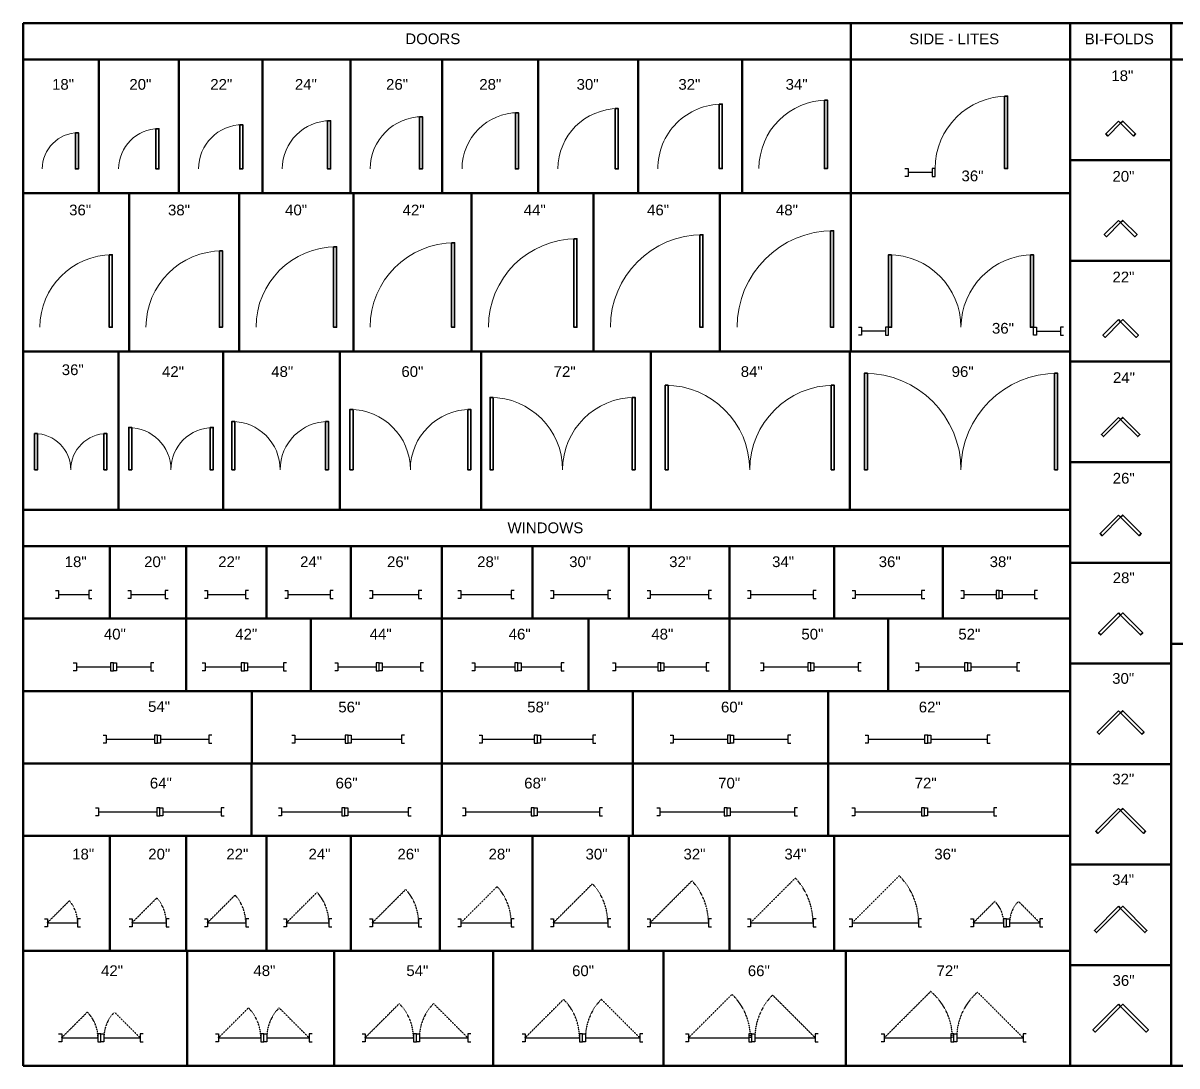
# Model space of a CAD drawing. Header units: inches. Extents: x -11331628 to 26860, y -6840660 to 4773.
# Drawn here: x -1966 to -1392, y -2610 to -2092 of the extents above; entities that cross this region are included whole.
import ezdxf

# ---------------------------------------------------------------- set-up
doc = ezdxf.new("R2010")
doc.units = ezdxf.units.IN
doc.header["$LTSCALE"] = 0.5
doc.header["$MEASUREMENT"] = 0
doc.linetypes.add('HIDDEN2', pattern=[0.1875, 0.125, -0.0625])
for name, color, linetype, lineweight in [('A-ANNO-LEGN', 5, 'Continuous', 50), ('A-DOOR', 4, 'Continuous', 35), ('A-DOOR-SWING', 9, 'Continuous', 18), ('A-GLAZ', 9, 'Continuous', 25)]:
    doc.layers.add(name, color=color, linetype=linetype, lineweight=lineweight)
doc.layers.add('A-Text', color=142, linetype='Continuous')
doc.styles.add('8', font='arial.ttf', dxfattribs={"height": 16})

msp = doc.modelspace()

# ---------------------------------------------------------------- linework, layer by layer
at = {"layer": 'A-ANNO-LEGN', "color": 5}
for p, q in [((-1965.908, -2091.618, 220.918), (-1042.502, -2091.618, 220.918)), ((-1965.908, -2091.618, 220.918), (-1965.908, -2610.11, 220.918)), ((-1445.455, -2109.783, 220.918), (-1445.455, -2091.618, 220.918)), ((-1395.33, -2091.618, 220.918), (-1395.33, -2109.783, 220.918)), ((-1965.908, -2109.783, 220.918), (-1554.455, -2109.783, 220.918)), ((-1445.455, -2610.11, 220.918), (-1395.33, -2610.11, 220.918))]:
    msp.add_line(p, q, dxfattribs=at)
at = {"layer": 'A-ANNO-LEGN'}
for p, q in [((-1554.455, -2091.618, 220.918), (-1554.455, -2254.832, 220.918)), ((-1554.455, -2109.783, 220.918), (-1965.908, -2109.783, 220.918)), ((-1042.502, -2109.783, 220.918), (-1554.455, -2109.783, 220.918)), ((-1445.455, -2109.783, 220.918), (-1445.455, -2610.11, 220.918)), ((-1965.908, -2254.832, 220.918), (-1445.455, -2254.832, 220.918)), ((-1965.908, -2333.547, 220.918), (-1445.455, -2333.547, 220.918)), ((-1965.908, -2351.719, 220.918), (-1445.455, -2351.719, 220.918)), ((-1395.33, -2400.172, 220.918), (-1042.502, -2400.172, 220.918)), ((-1965.908, -2495.719, 220.918), (-1445.455, -2495.719, 220.918)), ((-1965.908, -2610.11, 220.918), (-1042.502, -2610.11, 220.918))]:
    msp.add_line(p, q, dxfattribs=at)
at = {"layer": 'A-ANNO-LEGN', "color": 250}
for p, q in [((-1928.242, -2109.783, 220.918), (-1928.242, -2176.168, 220.918)), ((-1888.575, -2109.783, 220.918), (-1888.575, -2176.168, 220.918)), ((-1846.908, -2109.783, 220.918), (-1846.908, -2176.168, 220.918)), ((-1803.242, -2109.783, 220.918), (-1803.242, -2176.168, 220.918)), ((-1757.575, -2109.783, 220.918), (-1757.575, -2176.168, 220.918)), ((-1709.908, -2109.783, 220.918), (-1709.908, -2176.168, 220.918)), ((-1660.242, -2109.783, 220.918), (-1660.242, -2176.168, 220.918)), ((-1608.576, -2109.783, 220.918), (-1608.576, -2176.168, 220.918)), ((-1445.455, -2159.816, 220.918), (-1395.33, -2159.816, 220.918)), ((-1965.908, -2176.168, 220.918), (-1445.455, -2176.168, 220.918)), ((-1913.194, -2176.168, 220.918), (-1913.194, -2254.832, 220.918)), ((-1858.48, -2176.168, 220.918), (-1858.48, -2254.832, 220.918)), ((-1801.765, -2176.168, 220.918), (-1801.765, -2254.832, 220.918)), ((-1743.051, -2176.168, 220.918), (-1743.051, -2254.832, 220.918)), ((-1682.337, -2176.168, 220.918), (-1682.337, -2254.832, 220.918)), ((-1619.622, -2176.168, 220.918), (-1619.622, -2254.832, 220.918)), ((-1445.455, -2209.848, 220.918), (-1395.33, -2209.848, 220.918)), ((-1918.514, -2333.547, 220.918), (-1918.514, -2254.832, 220.918)), ((-1866.451, -2333.547, 220.918), (-1866.451, -2254.832, 220.918)), ((-1808.478, -2333.547, 220.918), (-1808.478, -2254.832, 220.918)), ((-1738.291, -2333.547, 220.918), (-1738.291, -2254.832, 220.918)), ((-1653.955, -2333.547, 220.918), (-1653.955, -2254.832, 220.918)), ((-1554.955, -2333.547, 220.918), (-1554.955, -2254.832, 220.918)), ((-1445.455, -2259.881, 220.918), (-1395.33, -2259.881, 220.918)), ((-1445.455, -2309.914, 220.918), (-1395.33, -2309.914, 220.918)), ((-1922.795, -2387.719, 220.918), (-1922.795, -2351.719, 220.918)), ((-1884.795, -2423.719, 220.918), (-1884.795, -2351.719, 220.918)), ((-1844.932, -2387.719, 220.918), (-1844.932, -2351.719, 220.918)), ((-1802.932, -2387.719, 220.918), (-1802.932, -2351.719, 220.918)), ((-1757.807, -2495.719, 220.918), (-1757.807, -2351.719, 220.918)), ((-1712.795, -2387.719, 220.918), (-1712.795, -2351.719, 220.918)), ((-1664.795, -2387.719, 220.918), (-1664.795, -2351.719, 220.918)), ((-1614.796, -2423.719, 220.918), (-1614.796, -2351.719, 220.918)), ((-1562.796, -2387.719, 220.918), (-1562.796, -2351.719, 220.918)), ((-1508.796, -2387.719, 220.918), (-1508.796, -2351.719, 220.918)), ((-1445.455, -2359.946, 220.918), (-1395.33, -2359.946, 220.918)), ((-1965.908, -2387.719, 220.918), (-1445.455, -2387.719, 220.918)), ((-1822.932, -2423.719, 220.918), (-1822.932, -2387.719, 220.918)), ((-1684.932, -2423.719, 220.918), (-1684.932, -2387.719, 220.918)), ((-1535.932, -2423.719, 220.918), (-1535.932, -2387.719, 220.918)), ((-1445.455, -2409.979, 220.918), (-1395.33, -2409.979, 220.918)), ((-1965.908, -2423.719, 220.918), (-1445.455, -2423.719, 220.918)), ((-1852.182, -2459.719, 220.918), (-1852.182, -2423.719, 220.918)), ((-1662.807, -2495.719, 220.918), (-1662.807, -2423.719, 220.918)), ((-1565.807, -2495.719, 220.918), (-1565.807, -2423.719, 220.918)), ((-1965.908, -2459.719, 220.918), (-1445.455, -2459.719, 220.918)), ((-1852.455, -2495.719, 220.918), (-1852.455, -2459.719, 220.918)), ((-1445.455, -2460.012, 220.918), (-1395.33, -2460.012, 220.918)), ((-1922.795, -2552.915, 220.918), (-1922.795, -2495.719, 220.918)), ((-1884.795, -2552.915, 220.918), (-1884.795, -2495.719, 220.918)), ((-1844.932, -2552.915, 220.918), (-1844.932, -2495.719, 220.918)), ((-1802.932, -2552.915, 220.918), (-1802.932, -2495.719, 220.918)), ((-1758.795, -2552.915, 220.918), (-1758.795, -2495.719, 220.918)), ((-1712.795, -2552.915, 220.918), (-1712.795, -2495.719, 220.918)), ((-1664.795, -2552.915, 220.918), (-1664.795, -2495.719, 220.918)), ((-1614.796, -2552.915, 220.918), (-1614.796, -2495.719, 220.918)), ((-1562.796, -2552.915, 220.918), (-1562.796, -2495.719, 220.918)), ((-1445.455, -2510.045, 220.918), (-1395.33, -2510.045, 220.918)), ((-1965.908, -2552.915, 220.918), (-1445.455, -2552.915, 220.918)), ((-1884.307, -2610.11, 220.918), (-1884.307, -2552.915, 220.918)), ((-1811.307, -2610.11, 220.918), (-1811.307, -2552.915, 220.918)), ((-1732.307, -2610.11, 220.918), (-1732.307, -2552.915, 220.918)), ((-1647.682, -2610.11, 220.918), (-1647.682, -2552.915, 220.918)), ((-1557.057, -2610.11, 220.918), (-1557.057, -2552.915, 220.918)), ((-1445.455, -2560.077, 220.918), (-1395.33, -2560.077, 220.918))]:
    msp.add_line(p, q, dxfattribs=at)
at = {"layer": 'A-ANNO-LEGN', "color": 5, "elevation": 220.918}
msp.add_lwpolyline([(-1445.455, -2109.783), (-1395.33, -2109.783), (-1395.33, -2610.11), (-1445.455, -2610.11)], close=True, dxfattribs=at)
at = {"layer": 'A-DOOR', "elevation": 220.918}
for points in [[(-1619.909, -2131.93), (-1619.909, -2163.93), (-1618.409, -2163.93), (-1618.409, -2131.93)], [(-1567.659, -2129.93), (-1567.659, -2163.93), (-1566.159, -2163.93), (-1566.159, -2129.93)], [(-1478.08, -2127.93), (-1478.08, -2163.93), (-1476.58, -2163.93), (-1476.58, -2127.93)], [(-1768.908, -2138.168), (-1768.908, -2164.168), (-1767.408, -2164.168), (-1767.408, -2138.168)], [(-1721.242, -2136.168), (-1721.242, -2164.168), (-1719.742, -2164.168), (-1719.742, -2136.168)], [(-1671.575, -2134.168), (-1671.575, -2164.168), (-1670.075, -2164.168), (-1670.075, -2134.168)], [(-1899.908, -2144.168), (-1899.908, -2164.168), (-1898.408, -2164.168), (-1898.408, -2144.168)], [(-1858.242, -2142.168), (-1858.242, -2164.168), (-1856.742, -2164.168), (-1856.742, -2142.168)], [(-1814.575, -2140.168), (-1814.575, -2164.168), (-1813.075, -2164.168), (-1813.075, -2140.168)], [(-1421.453, -2140.391), (-1427.817, -2146.755), (-1426.757, -2147.816), (-1420.393, -2141.452)], [(-1420.393, -2141.452), (-1414.029, -2147.816), (-1412.968, -2146.755), (-1419.332, -2140.391)], [(-1939.924, -2146.168), (-1939.924, -2164.168), (-1938.424, -2164.168), (-1938.424, -2146.168)], [(-1421.453, -2189.717), (-1428.524, -2196.788), (-1427.464, -2197.848), (-1420.393, -2190.777)], [(-1420.393, -2190.777), (-1413.321, -2197.848), (-1412.261, -2196.788), (-1419.332, -2189.717)], [(-1564.539, -2194.832), (-1564.539, -2242.832), (-1563.039, -2242.832), (-1563.039, -2194.832)], [(-1752.908, -2200.832), (-1752.908, -2242.832), (-1751.408, -2242.832), (-1751.408, -2200.832)], [(-1692.158, -2198.832), (-1692.158, -2242.832), (-1690.658, -2242.832), (-1690.658, -2198.832)], [(-1629.48, -2196.832), (-1629.48, -2242.832), (-1627.98, -2242.832), (-1627.98, -2196.832)], [(-1629.48, -2196.832), (-1629.48, -2242.832), (-1627.98, -2242.832), (-1627.98, -2196.832)], [(-1923.051, -2206.832), (-1923.051, -2242.832), (-1921.551, -2242.832), (-1921.551, -2206.832)], [(-1868.337, -2204.832), (-1868.337, -2242.832), (-1866.837, -2242.832), (-1866.837, -2204.832)], [(-1811.622, -2202.832), (-1811.622, -2242.832), (-1810.122, -2242.832), (-1810.122, -2202.832)], [(-1534.258, -2206.832), (-1534.258, -2242.832), (-1535.758, -2242.832), (-1535.758, -2206.832)], [(-1465.258, -2206.832), (-1465.258, -2242.832), (-1463.758, -2242.832), (-1463.758, -2206.832)], [(-1421.453, -2239.042), (-1429.231, -2246.82), (-1428.171, -2247.881), (-1420.393, -2240.103)], [(-1420.393, -2240.103), (-1412.614, -2247.881), (-1411.554, -2246.82), (-1419.332, -2239.042)], [(-1546.258, -2265.696), (-1546.258, -2313.696), (-1547.758, -2313.696), (-1547.758, -2265.696)], [(-1453.258, -2265.696), (-1453.258, -2313.696), (-1451.758, -2313.696), (-1451.758, -2265.696)], [(-1645.258, -2271.696), (-1645.258, -2313.696), (-1646.758, -2313.696), (-1646.758, -2271.696)], [(-1564.258, -2271.696), (-1564.258, -2313.696), (-1562.758, -2313.696), (-1562.758, -2271.696)], [(-1732.258, -2277.696), (-1732.258, -2313.696), (-1733.758, -2313.696), (-1733.758, -2277.696)], [(-1663.258, -2277.696), (-1663.258, -2313.696), (-1661.758, -2313.696), (-1661.758, -2277.696)], [(-1801.93, -2283.696), (-1801.93, -2313.696), (-1803.43, -2313.696), (-1803.43, -2283.696)], [(-1744.93, -2283.696), (-1744.93, -2313.696), (-1743.43, -2313.696), (-1743.43, -2283.696)], [(-1421.453, -2287.661), (-1429.938, -2296.146), (-1428.878, -2297.207), (-1420.393, -2288.721)], [(-1420.393, -2288.721), (-1411.907, -2297.207), (-1410.847, -2296.146), (-1419.332, -2287.661)], [(-1911.922, -2292.693), (-1911.922, -2313.693), (-1913.422, -2313.693), (-1913.422, -2292.693)], [(-1872.922, -2292.693), (-1872.922, -2313.693), (-1871.422, -2313.693), (-1871.422, -2292.693)], [(-1860.633, -2289.696), (-1860.633, -2313.696), (-1862.133, -2313.696), (-1862.133, -2289.696)], [(-1815.633, -2289.696), (-1815.633, -2313.696), (-1814.133, -2313.696), (-1814.133, -2289.696)], [(-1958.711, -2295.696), (-1958.711, -2313.696), (-1960.211, -2313.696), (-1960.211, -2295.696)], [(-1925.711, -2295.696), (-1925.711, -2313.696), (-1924.211, -2313.696), (-1924.211, -2295.696)], [(-1421.453, -2336.279), (-1430.646, -2345.472), (-1429.585, -2346.532), (-1420.393, -2337.34)], [(-1420.393, -2337.34), (-1411.2, -2346.532), (-1410.14, -2345.472), (-1419.332, -2336.279)], [(-1421.453, -2384.898), (-1431.353, -2394.797), (-1430.292, -2395.858), (-1420.393, -2385.958)], [(-1420.393, -2385.958), (-1410.493, -2395.858), (-1409.432, -2394.797), (-1419.332, -2384.898)], [(-1421.453, -2433.516), (-1432.06, -2444.123), (-1430.999, -2445.183), (-1420.393, -2434.577)], [(-1420.393, -2434.577), (-1409.786, -2445.183), (-1408.725, -2444.123), (-1419.332, -2433.516)], [(-1421.453, -2482.135), (-1432.767, -2493.448), (-1431.706, -2494.509), (-1420.393, -2483.195)], [(-1420.393, -2483.195), (-1409.079, -2494.509), (-1408.018, -2493.448), (-1419.332, -2482.135)], [(-1421.453, -2530.753), (-1433.474, -2542.774), (-1432.413, -2543.835), (-1420.393, -2531.814)], [(-1420.393, -2531.814), (-1408.372, -2543.835), (-1407.311, -2542.774), (-1419.332, -2530.753)], [(-1421.453, -2579.455), (-1434.181, -2592.183), (-1433.12, -2593.244), (-1420.393, -2580.516)], [(-1420.393, -2580.516), (-1407.665, -2593.244), (-1406.604, -2592.183), (-1419.332, -2579.455)]]:
    msp.add_lwpolyline(points, close=True, dxfattribs=at)
at = {"layer": 'A-DOOR-SWING'}
for centre, radius, start, end in [((-1618.409, -2163.93, 220.918), 32, 90, 180.426495), ((-1566.159, -2163.93, 220.918), 34, 90, 180), ((-1476.58, -2163.93, 220.918), 36, 90, 180), ((-1767.408, -2164.168, 220.918), 26, 90, 180), ((-1719.742, -2164.168, 220.918), 28, 90, 180), ((-1670.075, -2164.168, 220.918), 30, 90, 180), ((-1898.408, -2164.168, 220.918), 20, 90, 180), ((-1856.742, -2164.168, 220.918), 22, 90, 180), ((-1813.075, -2164.168, 220.918), 24, 90, 180), ((-1938.424, -2164.168, 220.918), 18, 90, 180), ((-1563.039, -2242.832, 220.918), 48, 90, 180), ((-1751.408, -2242.832, 220.918), 42, 90, 180), ((-1690.658, -2242.832, 220.918), 44, 90, 180), ((-1627.98, -2242.832, 220.918), 46, 90, 180), ((-1627.98, -2242.832, 220.918), 46, 90, 180), ((-1921.551, -2242.832, 220.918), 36, 90, 180), ((-1866.837, -2242.832, 220.918), 38, 90, 180), ((-1810.122, -2242.832, 220.918), 40, 90, 180), ((-1535.758, -2242.832, 220.918), 36, 0, 90), ((-1463.758, -2242.832, 220.918), 36, 90, 180), ((-1547.758, -2313.696, 220.918), 48, 0, 90), ((-1451.758, -2313.696, 220.918), 48, 90, 180), ((-1646.758, -2313.696, 220.918), 42, 0, 90), ((-1562.758, -2313.696, 220.918), 42, 90, 180), ((-1733.758, -2313.696, 220.918), 36, 0, 90), ((-1661.758, -2313.696, 220.918), 36, 90, 180), ((-1803.43, -2313.696, 220.918), 30, 0, 90), ((-1743.43, -2313.696, 220.918), 30, 90, 180), ((-1913.422, -2313.693, 220.918), 21, 0, 90), ((-1871.422, -2313.693, 220.918), 21, 90, 180), ((-1862.133, -2313.696, 220.918), 24, 0, 90), ((-1814.133, -2313.696, 220.918), 24, 90, 180), ((-1960.211, -2313.696, 220.918), 18, 0, 90), ((-1924.211, -2313.696, 220.918), 18, 90, 180)]:
    msp.add_arc(centre, radius, start, end, dxfattribs=at)
at = {"layer": 'A-GLAZ'}
for p, q in [((-1514.08, -2165.93, 220.918), (-1526.08, -2165.93, 220.918)), ((-1512.58, -2167.93, 220.918), (-1512.58, -2163.93, 220.918)), ((-1537.258, -2244.832, 220.918), (-1549.258, -2244.832, 220.918)), ((-1535.758, -2246.832, 220.918), (-1535.758, -2242.832, 220.918)), ((-1463.758, -2246.832, 220.918), (-1463.758, -2242.832, 220.918)), ((-1462.258, -2244.832, 220.918), (-1450.258, -2244.832, 220.918)), ((-1480.796, -2377.719, 220.918), (-1480.796, -2373.719, 220.918)), ((-1948.295, -2375.719, 220.918), (-1933.295, -2375.719, 220.918)), ((-1912.295, -2375.719, 220.918), (-1895.295, -2375.719, 220.918)), ((-1874.295, -2375.719, 220.918), (-1855.295, -2375.719, 220.918)), ((-1834.295, -2375.719, 220.918), (-1813.295, -2375.719, 220.918)), ((-1792.295, -2375.719, 220.918), (-1769.295, -2375.719, 220.918)), ((-1748.295, -2375.719, 220.918), (-1723.295, -2375.719, 220.918)), ((-1702.295, -2375.719, 220.918), (-1675.295, -2375.719, 220.918)), ((-1654.296, -2375.719, 220.918), (-1625.296, -2375.719, 220.918)), ((-1604.296, -2375.719, 220.918), (-1573.296, -2375.719, 220.918)), ((-1552.296, -2375.719, 220.918), (-1519.296, -2375.719, 220.918)), ((-1498.296, -2375.719, 220.918), (-1482.296, -2375.719, 220.918)), ((-1479.296, -2375.719, 220.918), (-1463.296, -2375.719, 220.918)), ((-1939.432, -2411.719, 220.918), (-1922.432, -2411.719, 220.918)), ((-1920.932, -2413.719, 220.918), (-1920.932, -2409.719, 220.918)), ((-1919.432, -2411.719, 220.918), (-1902.432, -2411.719, 220.918)), ((-1875.432, -2411.719, 220.918), (-1857.432, -2411.719, 220.918)), ((-1855.932, -2413.719, 220.918), (-1855.932, -2409.719, 220.918)), ((-1854.432, -2411.719, 220.918), (-1836.432, -2411.719, 220.918)), ((-1809.432, -2411.719, 220.918), (-1790.432, -2411.719, 220.918)), ((-1788.932, -2413.719, 220.918), (-1788.932, -2409.719, 220.918)), ((-1787.432, -2411.719, 220.918), (-1768.432, -2411.719, 220.918)), ((-1741.432, -2411.719, 220.918), (-1721.432, -2411.719, 220.918)), ((-1719.932, -2413.719, 220.918), (-1719.932, -2409.719, 220.918)), ((-1718.432, -2411.719, 220.918), (-1698.432, -2411.719, 220.918)), ((-1671.432, -2411.719, 220.918), (-1650.432, -2411.719, 220.918)), ((-1648.932, -2413.719, 220.918), (-1648.932, -2409.719, 220.918)), ((-1647.432, -2411.719, 220.918), (-1626.432, -2411.719, 220.918)), ((-1597.932, -2411.719, 220.918), (-1575.932, -2411.719, 220.918)), ((-1574.432, -2413.719, 220.918), (-1574.432, -2409.719, 220.918)), ((-1572.932, -2411.719, 220.918), (-1550.932, -2411.719, 220.918)), ((-1520.932, -2411.719, 220.918), (-1497.932, -2411.719, 220.918)), ((-1496.432, -2413.719, 220.918), (-1496.432, -2409.719, 220.918)), ((-1494.932, -2411.719, 220.918), (-1471.932, -2411.719, 220.918)), ((-1924.557, -2447.719, 220.918), (-1900.557, -2447.719, 220.918)), ((-1899.057, -2449.719, 220.918), (-1899.057, -2445.719, 220.918)), ((-1897.557, -2447.719, 220.918), (-1873.557, -2447.719, 220.918)), ((-1830.807, -2447.719, 220.918), (-1805.807, -2447.719, 220.918)), ((-1804.307, -2449.719, 220.918), (-1804.307, -2445.719, 220.918)), ((-1802.807, -2447.719, 220.918), (-1777.807, -2447.719, 220.918)), ((-1737.807, -2447.719, 220.918), (-1711.807, -2447.719, 220.918)), ((-1710.307, -2449.719, 220.918), (-1710.307, -2445.719, 220.918)), ((-1708.807, -2447.719, 220.918), (-1682.807, -2447.719, 220.918)), ((-1642.807, -2447.719, 220.918), (-1615.807, -2447.719, 220.918)), ((-1614.307, -2449.719, 220.918), (-1614.307, -2445.719, 220.918)), ((-1612.807, -2447.719, 220.918), (-1585.807, -2447.719, 220.918)), ((-1545.807, -2447.719, 220.918), (-1517.807, -2447.719, 220.918)), ((-1516.307, -2449.719, 220.918), (-1516.307, -2445.719, 220.918)), ((-1514.807, -2447.719, 220.918), (-1486.807, -2447.719, 220.918)), ((-1897.955, -2485.719, 220.918), (-1897.955, -2481.719, 220.918)), ((-1805.955, -2485.719, 220.918), (-1805.955, -2481.719, 220.918)), ((-1711.955, -2485.719, 220.918), (-1711.955, -2481.719, 220.918)), ((-1615.955, -2485.719, 220.918), (-1615.955, -2481.719, 220.918)), ((-1517.955, -2485.719, 220.918), (-1517.955, -2481.719, 220.918)), ((-1928.455, -2483.719, 220.918), (-1899.455, -2483.719, 220.918)), ((-1896.455, -2483.719, 220.918), (-1867.455, -2483.719, 220.918)), ((-1837.455, -2483.719, 220.918), (-1807.455, -2483.719, 220.918)), ((-1804.455, -2483.719, 220.918), (-1774.455, -2483.719, 220.918)), ((-1745.955, -2483.719, 220.918), (-1713.455, -2483.719, 220.918)), ((-1710.455, -2483.719, 220.918), (-1679.455, -2483.719, 220.918)), ((-1649.455, -2483.719, 220.918), (-1617.455, -2483.719, 220.918)), ((-1614.455, -2483.719, 220.918), (-1582.455, -2483.719, 220.918)), ((-1552.455, -2483.719, 220.918), (-1519.455, -2483.719, 220.918)), ((-1516.455, -2483.719, 220.918), (-1483.455, -2483.719, 220.918)), ((-1953.824, -2538.915, 220.918), (-1938.824, -2538.914, 220.918)), ((-1911.754, -2538.915, 220.918), (-1894.754, -2538.914, 220.918)), ((-1874.26, -2538.915, 220.918), (-1855.26, -2538.914, 220.918)), ((-1834.975, -2538.915, 220.918), (-1813.975, -2538.914, 220.918)), ((-1792.295, -2538.915, 220.918), (-1769.295, -2538.914, 220.918)), ((-1748.295, -2538.915, 220.918), (-1723.295, -2538.914, 220.918)), ((-1702.295, -2538.915, 220.918), (-1675.295, -2538.914, 220.918)), ((-1654.296, -2538.915, 220.918), (-1625.296, -2538.914, 220.918)), ((-1604.296, -2538.915, 220.918), (-1573.296, -2538.914, 220.918)), ((-1553.796, -2538.915, 220.918), (-1520.796, -2538.914, 220.918)), ((-1493.564, -2538.915, 220.918), (-1478.564, -2538.915, 220.918)), ((-1477.064, -2540.915, 220.918), (-1477.064, -2536.915, 220.918)), ((-1475.579, -2538.915, 220.918), (-1460.529, -2538.915, 220.918)), ((-1946.726, -2596.11, 220.918), (-1928.726, -2596.11, 220.918)), ((-1927.226, -2598.11, 220.918), (-1927.226, -2594.11, 220.918)), ((-1925.74, -2596.11, 220.918), (-1907.691, -2596.11, 220.918)), ((-1868.775, -2596.11, 220.918), (-1847.775, -2596.11, 220.918)), ((-1846.275, -2598.11, 220.918), (-1846.275, -2594.11, 220.918)), ((-1844.79, -2596.11, 220.918), (-1823.74, -2596.11, 220.918)), ((-1795.919, -2596.11, 220.918), (-1771.919, -2596.11, 220.918)), ((-1770.419, -2598.11, 220.918), (-1770.419, -2594.11, 220.918)), ((-1768.934, -2596.11, 220.918), (-1744.884, -2596.11, 220.918)), ((-1716.378, -2596.11, 220.918), (-1689.378, -2596.11, 220.918)), ((-1687.878, -2598.11, 220.918), (-1687.878, -2594.11, 220.918)), ((-1686.393, -2596.11, 220.918), (-1659.343, -2596.11, 220.918)), ((-1635.177, -2596.11, 220.918), (-1605.177, -2596.11, 220.918)), ((-1603.677, -2598.11, 220.918), (-1603.677, -2594.11, 220.918)), ((-1602.192, -2596.11, 220.918), (-1572.142, -2596.11, 220.918)), ((-1537.851, -2596.11, 220.918), (-1504.851, -2596.11, 220.918)), ((-1503.351, -2598.11, 220.918), (-1503.351, -2594.11, 220.918)), ((-1501.866, -2596.11, 220.918), (-1468.816, -2596.11, 220.918))]:
    msp.add_line(p, q, dxfattribs=at)
at = {"layer": 'A-GLAZ', "linetype": 'HIDDEN2'}
for p, q in [((-1604.296, -2538.915, 220.918), (-1582.077, -2516.696, 220.918)), ((-1553.796, -2538.915, 220.918), (-1530.461, -2515.58, 220.918)), ((-1792.295, -2538.915, 220.918), (-1775.737, -2522.357, 220.918)), ((-1748.295, -2538.915, 220.918), (-1730.322, -2520.941, 220.918)), ((-1702.295, -2538.915, 220.918), (-1682.906, -2519.526, 220.918)), ((-1654.274, -2538.906, 220.918), (-1633.47, -2518.102, 220.918)), ((-1953.824, -2538.915, 220.918), (-1942.915, -2528.006, 220.918)), ((-1911.754, -2538.915, 220.918), (-1899.429, -2526.589, 220.918)), ((-1874.26, -2538.915, 220.918), (-1860.518, -2525.173, 220.918)), ((-1834.975, -2538.915, 220.918), (-1819.817, -2523.757, 220.918)), ((-1493.564, -2538.915, 220.918), (-1482.958, -2528.308, 220.918)), ((-1471.171, -2528.308, 220.918), (-1460.564, -2538.915, 220.918)), ((-1635.177, -2596.11, 220.918), (-1613.568, -2574.501, 220.918)), ((-1593.401, -2574.886, 220.918), (-1572.177, -2596.11, 220.918)), ((-1537.851, -2596.11, 220.918), (-1514.822, -2573.081, 220.918)), ((-1491.522, -2573.44, 220.918), (-1468.851, -2596.11, 220.918)), ((-1795.919, -2596.11, 220.918), (-1778.931, -2579.122, 220.918)), ((-1761.907, -2579.122, 220.918), (-1744.919, -2596.11, 220.918)), ((-1716.378, -2596.11, 220.918), (-1697.269, -2577.001, 220.918)), ((-1678.488, -2577.001, 220.918), (-1659.378, -2596.11, 220.918)), ((-1946.726, -2596.11, 220.918), (-1933.98, -2583.364, 220.918)), ((-1920.471, -2583.364, 220.918), (-1907.726, -2596.11, 220.918)), ((-1868.775, -2596.11, 220.918), (-1853.909, -2581.243, 220.918)), ((-1838.642, -2581.243, 220.918), (-1823.775, -2596.11, 220.918))]:
    msp.add_line(p, q, dxfattribs=at)
at = {"layer": 'A-GLAZ', "elevation": 220.918}
for points in [[(-1527.58, -2163.93), (-1526.08, -2163.93), (-1526.08, -2167.93), (-1527.58, -2167.93)], [(-1512.58, -2163.93), (-1514.08, -2163.93), (-1514.08, -2167.93), (-1512.58, -2167.93)], [(-1550.758, -2242.832), (-1549.258, -2242.832), (-1549.258, -2246.832), (-1550.758, -2246.832)], [(-1535.758, -2242.832), (-1537.258, -2242.832), (-1537.258, -2246.832), (-1535.758, -2246.832)], [(-1463.758, -2242.832), (-1462.258, -2242.832), (-1462.258, -2246.832), (-1463.758, -2246.832)], [(-1448.758, -2242.832), (-1450.258, -2242.832), (-1450.258, -2246.832), (-1448.758, -2246.832)], [(-1949.795, -2373.719), (-1948.295, -2373.719), (-1948.295, -2377.719), (-1949.795, -2377.719)], [(-1931.795, -2373.719), (-1933.295, -2373.719), (-1933.295, -2377.719), (-1931.795, -2377.719)], [(-1913.795, -2373.719), (-1912.295, -2373.719), (-1912.295, -2377.719), (-1913.795, -2377.719)], [(-1893.795, -2373.719), (-1895.295, -2373.719), (-1895.295, -2377.719), (-1893.795, -2377.719)], [(-1875.795, -2373.719), (-1874.295, -2373.719), (-1874.295, -2377.719), (-1875.795, -2377.719)], [(-1853.795, -2373.719), (-1855.295, -2373.719), (-1855.295, -2377.719), (-1853.795, -2377.719)], [(-1835.795, -2373.719), (-1834.295, -2373.719), (-1834.295, -2377.719), (-1835.795, -2377.719)], [(-1811.795, -2373.719), (-1813.295, -2373.719), (-1813.295, -2377.719), (-1811.795, -2377.719)], [(-1793.795, -2373.719), (-1792.295, -2373.719), (-1792.295, -2377.719), (-1793.795, -2377.719)], [(-1767.795, -2373.719), (-1769.295, -2373.719), (-1769.295, -2377.719), (-1767.795, -2377.719)], [(-1749.795, -2373.719), (-1748.295, -2373.719), (-1748.295, -2377.719), (-1749.795, -2377.719)], [(-1721.795, -2373.719), (-1723.295, -2373.719), (-1723.295, -2377.719), (-1721.795, -2377.719)], [(-1703.795, -2373.719), (-1702.295, -2373.719), (-1702.295, -2377.719), (-1703.795, -2377.719)], [(-1673.795, -2373.719), (-1675.295, -2373.719), (-1675.295, -2377.719), (-1673.795, -2377.719)], [(-1655.796, -2373.719), (-1654.296, -2373.719), (-1654.296, -2377.719), (-1655.796, -2377.719)], [(-1623.796, -2373.719), (-1625.296, -2373.719), (-1625.296, -2377.719), (-1623.796, -2377.719)], [(-1605.796, -2373.719), (-1604.296, -2373.719), (-1604.296, -2377.719), (-1605.796, -2377.719)], [(-1571.796, -2373.719), (-1573.296, -2373.719), (-1573.296, -2377.719), (-1571.796, -2377.719)], [(-1553.796, -2373.719), (-1552.296, -2373.719), (-1552.296, -2377.719), (-1553.796, -2377.719)], [(-1517.796, -2373.719), (-1519.296, -2373.719), (-1519.296, -2377.719), (-1517.796, -2377.719)], [(-1499.796, -2373.719), (-1498.296, -2373.719), (-1498.296, -2377.719), (-1499.796, -2377.719)], [(-1480.796, -2373.719), (-1482.296, -2373.719), (-1482.296, -2377.719), (-1480.796, -2377.719)], [(-1480.796, -2373.719), (-1479.296, -2373.719), (-1479.296, -2377.719), (-1480.796, -2377.719)], [(-1461.796, -2373.719), (-1463.296, -2373.719), (-1463.296, -2377.719), (-1461.796, -2377.719)], [(-1940.932, -2409.719), (-1939.432, -2409.719), (-1939.432, -2413.719), (-1940.932, -2413.719)], [(-1920.932, -2409.719), (-1922.432, -2409.719), (-1922.432, -2413.719), (-1920.932, -2413.719)], [(-1920.932, -2409.719), (-1919.432, -2409.719), (-1919.432, -2413.719), (-1920.932, -2413.719)], [(-1900.932, -2409.719), (-1902.432, -2409.719), (-1902.432, -2413.719), (-1900.932, -2413.719)], [(-1876.932, -2409.719), (-1875.432, -2409.719), (-1875.432, -2413.719), (-1876.932, -2413.719)], [(-1855.932, -2409.719), (-1857.432, -2409.719), (-1857.432, -2413.719), (-1855.932, -2413.719)], [(-1855.932, -2409.719), (-1854.432, -2409.719), (-1854.432, -2413.719), (-1855.932, -2413.719)], [(-1834.932, -2409.719), (-1836.432, -2409.719), (-1836.432, -2413.719), (-1834.932, -2413.719)], [(-1810.932, -2409.719), (-1809.432, -2409.719), (-1809.432, -2413.719), (-1810.932, -2413.719)], [(-1788.932, -2409.719), (-1790.432, -2409.719), (-1790.432, -2413.719), (-1788.932, -2413.719)], [(-1788.932, -2409.719), (-1787.432, -2409.719), (-1787.432, -2413.719), (-1788.932, -2413.719)], [(-1766.932, -2409.719), (-1768.432, -2409.719), (-1768.432, -2413.719), (-1766.932, -2413.719)], [(-1742.932, -2409.719), (-1741.432, -2409.719), (-1741.432, -2413.719), (-1742.932, -2413.719)], [(-1719.932, -2409.719), (-1721.432, -2409.719), (-1721.432, -2413.719), (-1719.932, -2413.719)], [(-1719.932, -2409.719), (-1718.432, -2409.719), (-1718.432, -2413.719), (-1719.932, -2413.719)], [(-1696.932, -2409.719), (-1698.432, -2409.719), (-1698.432, -2413.719), (-1696.932, -2413.719)], [(-1672.932, -2409.719), (-1671.432, -2409.719), (-1671.432, -2413.719), (-1672.932, -2413.719)], [(-1648.932, -2409.719), (-1650.432, -2409.719), (-1650.432, -2413.719), (-1648.932, -2413.719)], [(-1648.932, -2409.719), (-1647.432, -2409.719), (-1647.432, -2413.719), (-1648.932, -2413.719)], [(-1624.932, -2409.719), (-1626.432, -2409.719), (-1626.432, -2413.719), (-1624.932, -2413.719)], [(-1599.432, -2409.719), (-1597.932, -2409.719), (-1597.932, -2413.719), (-1599.432, -2413.719)], [(-1574.432, -2409.719), (-1575.932, -2409.719), (-1575.932, -2413.719), (-1574.432, -2413.719)], [(-1574.432, -2409.719), (-1572.932, -2409.719), (-1572.932, -2413.719), (-1574.432, -2413.719)], [(-1549.432, -2409.719), (-1550.932, -2409.719), (-1550.932, -2413.719), (-1549.432, -2413.719)], [(-1522.432, -2409.719), (-1520.932, -2409.719), (-1520.932, -2413.719), (-1522.432, -2413.719)], [(-1496.432, -2409.719), (-1497.932, -2409.719), (-1497.932, -2413.719), (-1496.432, -2413.719)], [(-1496.432, -2409.719), (-1494.932, -2409.719), (-1494.932, -2413.719), (-1496.432, -2413.719)], [(-1470.432, -2409.719), (-1471.932, -2409.719), (-1471.932, -2413.719), (-1470.432, -2413.719)], [(-1926.057, -2445.719), (-1924.557, -2445.719), (-1924.557, -2449.719), (-1926.057, -2449.719)], [(-1899.057, -2445.719), (-1900.557, -2445.719), (-1900.557, -2449.719), (-1899.057, -2449.719)], [(-1899.057, -2445.719), (-1897.557, -2445.719), (-1897.557, -2449.719), (-1899.057, -2449.719)], [(-1872.057, -2445.719), (-1873.557, -2445.719), (-1873.557, -2449.719), (-1872.057, -2449.719)], [(-1832.307, -2445.719), (-1830.807, -2445.719), (-1830.807, -2449.719), (-1832.307, -2449.719)], [(-1804.307, -2445.719), (-1805.807, -2445.719), (-1805.807, -2449.719), (-1804.307, -2449.719)], [(-1804.307, -2445.719), (-1802.807, -2445.719), (-1802.807, -2449.719), (-1804.307, -2449.719)], [(-1776.307, -2445.719), (-1777.807, -2445.719), (-1777.807, -2449.719), (-1776.307, -2449.719)], [(-1739.307, -2445.719), (-1737.807, -2445.719), (-1737.807, -2449.719), (-1739.307, -2449.719)], [(-1710.307, -2445.719), (-1711.807, -2445.719), (-1711.807, -2449.719), (-1710.307, -2449.719)], [(-1710.307, -2445.719), (-1708.807, -2445.719), (-1708.807, -2449.719), (-1710.307, -2449.719)], [(-1681.307, -2445.719), (-1682.807, -2445.719), (-1682.807, -2449.719), (-1681.307, -2449.719)], [(-1644.307, -2445.719), (-1642.807, -2445.719), (-1642.807, -2449.719), (-1644.307, -2449.719)], [(-1614.307, -2445.719), (-1615.807, -2445.719), (-1615.807, -2449.719), (-1614.307, -2449.719)], [(-1614.307, -2445.719), (-1612.807, -2445.719), (-1612.807, -2449.719), (-1614.307, -2449.719)], [(-1584.307, -2445.719), (-1585.807, -2445.719), (-1585.807, -2449.719), (-1584.307, -2449.719)], [(-1547.307, -2445.719), (-1545.807, -2445.719), (-1545.807, -2449.719), (-1547.307, -2449.719)], [(-1516.307, -2445.719), (-1517.807, -2445.719), (-1517.807, -2449.719), (-1516.307, -2449.719)], [(-1516.307, -2445.719), (-1514.807, -2445.719), (-1514.807, -2449.719), (-1516.307, -2449.719)], [(-1485.307, -2445.719), (-1486.807, -2445.719), (-1486.807, -2449.719), (-1485.307, -2449.719)], [(-1929.955, -2481.719), (-1928.455, -2481.719), (-1928.455, -2485.719), (-1929.955, -2485.719)], [(-1897.955, -2481.719), (-1899.455, -2481.719), (-1899.455, -2485.719), (-1897.955, -2485.719)], [(-1897.955, -2481.719), (-1896.455, -2481.719), (-1896.455, -2485.719), (-1897.955, -2485.719)], [(-1865.955, -2481.719), (-1867.455, -2481.719), (-1867.455, -2485.719), (-1865.955, -2485.719)], [(-1838.955, -2481.719), (-1837.455, -2481.719), (-1837.455, -2485.719), (-1838.955, -2485.719)], [(-1805.955, -2481.719), (-1807.455, -2481.719), (-1807.455, -2485.719), (-1805.955, -2485.719)], [(-1805.955, -2481.719), (-1804.455, -2481.719), (-1804.455, -2485.719), (-1805.955, -2485.719)], [(-1772.955, -2481.719), (-1774.455, -2481.719), (-1774.455, -2485.719), (-1772.955, -2485.719)], [(-1747.455, -2481.719), (-1745.955, -2481.719), (-1745.955, -2485.719), (-1747.455, -2485.719)], [(-1711.955, -2481.719), (-1713.455, -2481.719), (-1713.455, -2485.719), (-1711.955, -2485.719)], [(-1711.955, -2481.719), (-1710.455, -2481.719), (-1710.455, -2485.719), (-1711.955, -2485.719)], [(-1677.955, -2481.719), (-1679.455, -2481.719), (-1679.455, -2485.719), (-1677.955, -2485.719)], [(-1650.955, -2481.719), (-1649.455, -2481.719), (-1649.455, -2485.719), (-1650.955, -2485.719)], [(-1615.955, -2481.719), (-1617.455, -2481.719), (-1617.455, -2485.719), (-1615.955, -2485.719)], [(-1615.955, -2481.719), (-1614.455, -2481.719), (-1614.455, -2485.719), (-1615.955, -2485.719)], [(-1580.955, -2481.719), (-1582.455, -2481.719), (-1582.455, -2485.719), (-1580.955, -2485.719)], [(-1553.955, -2481.719), (-1552.455, -2481.719), (-1552.455, -2485.719), (-1553.955, -2485.719)], [(-1517.955, -2481.719), (-1519.455, -2481.719), (-1519.455, -2485.719), (-1517.955, -2485.719)], [(-1517.955, -2481.719), (-1516.455, -2481.719), (-1516.455, -2485.719), (-1517.955, -2485.719)], [(-1481.955, -2481.719), (-1483.455, -2481.719), (-1483.455, -2485.719), (-1481.955, -2485.719)], [(-1955.324, -2536.915), (-1953.824, -2536.915), (-1953.824, -2540.915), (-1955.324, -2540.915)], [(-1937.324, -2536.915), (-1938.824, -2536.915), (-1938.824, -2540.915), (-1937.324, -2540.915)], [(-1913.254, -2536.915), (-1911.754, -2536.915), (-1911.754, -2540.915), (-1913.254, -2540.915)], [(-1893.254, -2536.915), (-1894.754, -2536.915), (-1894.754, -2540.915), (-1893.254, -2540.915)], [(-1875.76, -2536.915), (-1874.26, -2536.915), (-1874.26, -2540.915), (-1875.76, -2540.915)], [(-1853.76, -2536.915), (-1855.26, -2536.915), (-1855.26, -2540.915), (-1853.76, -2540.915)], [(-1836.475, -2536.915), (-1834.975, -2536.915), (-1834.975, -2540.915), (-1836.475, -2540.915)], [(-1812.475, -2536.915), (-1813.975, -2536.915), (-1813.975, -2540.915), (-1812.475, -2540.915)], [(-1793.795, -2536.915), (-1792.295, -2536.915), (-1792.295, -2540.915), (-1793.795, -2540.915)], [(-1767.795, -2536.915), (-1769.295, -2536.915), (-1769.295, -2540.915), (-1767.795, -2540.915)], [(-1749.795, -2536.915), (-1748.295, -2536.915), (-1748.295, -2540.915), (-1749.795, -2540.915)], [(-1721.795, -2536.915), (-1723.295, -2536.915), (-1723.295, -2540.915), (-1721.795, -2540.915)], [(-1703.795, -2536.915), (-1702.295, -2536.915), (-1702.295, -2540.915), (-1703.795, -2540.915)], [(-1673.795, -2536.915), (-1675.295, -2536.915), (-1675.295, -2540.915), (-1673.795, -2540.915)], [(-1655.796, -2536.915), (-1654.296, -2536.915), (-1654.296, -2540.915), (-1655.796, -2540.915)], [(-1623.796, -2536.915), (-1625.296, -2536.915), (-1625.296, -2540.915), (-1623.796, -2540.915)], [(-1605.796, -2536.915), (-1604.296, -2536.915), (-1604.296, -2540.915), (-1605.796, -2540.915)], [(-1571.796, -2536.915), (-1573.296, -2536.915), (-1573.296, -2540.915), (-1571.796, -2540.915)], [(-1555.296, -2536.915), (-1553.796, -2536.915), (-1553.796, -2540.915), (-1555.296, -2540.915)], [(-1519.296, -2536.915), (-1520.796, -2536.915), (-1520.796, -2540.915), (-1519.296, -2540.915)], [(-1495.064, -2536.915), (-1493.564, -2536.915), (-1493.564, -2540.915), (-1495.064, -2540.915)], [(-1477.064, -2536.915), (-1478.564, -2536.915), (-1478.564, -2540.915), (-1477.064, -2540.915)], [(-1477.064, -2536.915), (-1475.564, -2536.915), (-1475.564, -2540.915), (-1477.064, -2540.915)], [(-1459.064, -2536.915), (-1460.564, -2536.915), (-1460.564, -2540.915), (-1459.064, -2540.915)], [(-1948.226, -2594.11), (-1946.726, -2594.11), (-1946.726, -2598.11), (-1948.226, -2598.11)], [(-1927.226, -2594.11), (-1928.726, -2594.11), (-1928.726, -2598.11), (-1927.226, -2598.11)], [(-1927.226, -2594.11), (-1925.726, -2594.11), (-1925.726, -2598.11), (-1927.226, -2598.11)], [(-1906.226, -2594.11), (-1907.726, -2594.11), (-1907.726, -2598.11), (-1906.226, -2598.11)], [(-1870.275, -2594.11), (-1868.775, -2594.11), (-1868.775, -2598.11), (-1870.275, -2598.11)], [(-1846.275, -2594.11), (-1847.775, -2594.11), (-1847.775, -2598.11), (-1846.275, -2598.11)], [(-1846.275, -2594.11), (-1844.775, -2594.11), (-1844.775, -2598.11), (-1846.275, -2598.11)], [(-1822.275, -2594.11), (-1823.775, -2594.11), (-1823.775, -2598.11), (-1822.275, -2598.11)], [(-1797.419, -2594.11), (-1795.919, -2594.11), (-1795.919, -2598.11), (-1797.419, -2598.11)], [(-1770.419, -2594.11), (-1771.919, -2594.11), (-1771.919, -2598.11), (-1770.419, -2598.11)], [(-1770.419, -2594.11), (-1768.919, -2594.11), (-1768.919, -2598.11), (-1770.419, -2598.11)], [(-1743.419, -2594.11), (-1744.919, -2594.11), (-1744.919, -2598.11), (-1743.419, -2598.11)], [(-1717.878, -2594.11), (-1716.378, -2594.11), (-1716.378, -2598.11), (-1717.878, -2598.11)], [(-1687.878, -2594.11), (-1689.378, -2594.11), (-1689.378, -2598.11), (-1687.878, -2598.11)], [(-1687.878, -2594.11), (-1686.378, -2594.11), (-1686.378, -2598.11), (-1687.878, -2598.11)], [(-1657.878, -2594.11), (-1659.378, -2594.11), (-1659.378, -2598.11), (-1657.878, -2598.11)], [(-1636.677, -2594.11), (-1635.177, -2594.11), (-1635.177, -2598.11), (-1636.677, -2598.11)], [(-1603.677, -2594.11), (-1605.177, -2594.11), (-1605.177, -2598.11), (-1603.677, -2598.11)], [(-1603.677, -2594.11), (-1602.177, -2594.11), (-1602.177, -2598.11), (-1603.677, -2598.11)], [(-1570.677, -2594.11), (-1572.177, -2594.11), (-1572.177, -2598.11), (-1570.677, -2598.11)], [(-1539.351, -2594.11), (-1537.851, -2594.11), (-1537.851, -2598.11), (-1539.351, -2598.11)], [(-1503.351, -2594.11), (-1504.851, -2594.11), (-1504.851, -2598.11), (-1503.351, -2598.11)], [(-1503.351, -2594.11), (-1501.851, -2594.11), (-1501.851, -2598.11), (-1503.351, -2598.11)], [(-1467.351, -2594.11), (-1468.851, -2594.11), (-1468.851, -2598.11), (-1467.351, -2598.11)]]:
    msp.add_lwpolyline(points, dxfattribs=at)
at = {"layer": 'A-GLAZ', "linetype": 'HIDDEN2'}
for centre, radius, start, end in [((-1605.796, -2538.906, 220.918), 32.494, 359.999458, 43.117989), ((-1553.796, -2538.906, 220.918), 32.994, 0.001533, 44.988761), ((-1793.795, -2538.915, 220.918), 24.5, 0.009318, 42.518761), ((-1749.795, -2538.915, 220.918), 26.5, 0.010843, 42.706129), ((-1703.795, -2538.915, 220.918), 28.5, 0.012267, 42.867179), ((-1655.774, -2538.906, 220.918), 30.5, 359.997222, 43.007095), ((-1955.324, -2538.915, 220.918), 16.522, 0.007661, 41.319371), ((-1913.254, -2538.915, 220.918), 18.522, 0.007661, 41.717264), ((-1875.76, -2538.915, 220.918), 20.522, 0.007661, 42.037487), ((-1836.475, -2538.915, 220.918), 22.522, 0.007661, 42.300767), ((-1493.564, -2538.915, 220.918), 15, 0, 45), ((-1460.614, -2538.915, 220.918), 14.965, 134.865398, 180), ((-1634.398, -2596.11, 220.918), 30.015, 0, 46.051544), ((-1572.177, -2596.11, 220.918), 30.015, 135, 180), ((-1534.072, -2596.11, 220.918), 30.015, 0, 50.107701), ((-1471.851, -2596.11, 220.918), 30.015, 130.947168, 180), ((-1795.954, -2596.11, 220.918), 24.05, 0, 44.940835), ((-1744.884, -2596.11, 220.918), 24.05, 135.059165, 180), ((-1716.413, -2596.11, 220.918), 27.05, 0, 44.947397), ((-1659.343, -2596.11, 220.918), 27.05, 135.052603, 180), ((-1946.761, -2596.11, 220.918), 18.05, 0, 44.921168), ((-1907.691, -2596.11, 220.918), 18.05, 135.078832, 180), ((-1868.81, -2596.11, 220.918), 21.05, 0, 44.932403), ((-1823.74, -2596.11, 220.918), 21.05, 135.067597, 180)]:
    msp.add_arc(centre, radius, start, end, dxfattribs=at)

# ---------------------------------------------------------------- texts
at = {"layer": 'A-Text', "style": '8'}
for s, height, p in [('DOORS', 5.3333, (-1775.924, -2102.102, 220.918)), ('SIDE - LITES', 5.33333, (-1525.482, -2102.177, 220.918)), ('BI-FOLDS', 5.3333, (-1438.24, -2102.177, 220.918)), ('18"', 5.3333, (-1425.005, -2120.453, 220.918)), ('18"', 5.3333, (-1951.5, -2124.764, 220.918)), ('20"', 5.3333, (-1913.087, -2124.764, 220.918)), ('22"', 5.3333, (-1872.875, -2124.764, 220.918)), ('24"', 5.3333, (-1830.818, -2124.764, 220.918)), ('26"', 5.3333, (-1785.49, -2124.764, 220.918)), ('28"', 5.3333, (-1739.177, -2124.764, 220.918)), ('30"', 5.3333, (-1690.808, -2124.764, 220.918)), ('32"', 5.3333, (-1640.209, -2124.764, 220.918)), ('34"', 5.3333, (-1586.92, -2124.764, 220.918)), ('36"', 5.3333, (-1499.483, -2170.264, 220.918)), ('20"', 5.3333, (-1424.47, -2170.486, 220.918)), ('36"', 5.3333, (-1943.006, -2187.225, 220.918)), ('38"', 5.3333, (-1893.882, -2187.225, 220.918)), ('40"', 5.3333, (-1835.671, -2187.225, 220.918)), ('42"', 5.3333, (-1777.265, -2187.225, 220.918)), ('44"', 5.3333, (-1717.054, -2187.225, 220.918)), ('46"', 5.3333, (-1655.759, -2187.225, 220.918)), ('48"', 5.3333, (-1591.724, -2187.225, 220.918)), ('22"', 5.3333, (-1424.467, -2220.54, 220.918)), ('36"', 5.3333, (-1484.35, -2246.029, 220.918)), ('36"', 5.3333, (-1946.675, -2266.647, 220.918)), ('42"', 5.3333, (-1896.867, -2267.583, 220.918)), ('48"', 5.3333, (-1842.578, -2267.561, 220.918)), ('60"', 5.3333, (-1777.875, -2267.561, 220.918)), ('72"', 5.3333, (-1702.203, -2267.561, 220.918)), ('84"', 5.3333, (-1609.203, -2267.561, 220.918)), ('96"', 5.3333, (-1504.385, -2267.561, 220.918)), ('24"', 5.3333, (-1424.224, -2270.551, 220.918)), ('26"', 5.3333, (-1424.326, -2320.584, 220.918)), ('WINDOWS', 5.3333, (-1725.122, -2345.234, 220.918)), ('18"', 5.3333, (-1945.213, -2362.101, 220.918)), ('20"', 5.3333, (-1905.748, -2362.101, 220.918)), ('22"', 5.3333, (-1868.921, -2362.101, 220.918)), ('24"', 5.3333, (-1828.221, -2362.101, 220.918)), ('26"', 5.3333, (-1785.018, -2362.101, 220.918)), ('28"', 5.3333, (-1740.221, -2362.101, 220.918)), ('30"', 5.3333, (-1694.485, -2362.101, 220.918)), ('32"', 5.3333, (-1644.792, -2362.101, 220.918)), ('34"', 5.3333, (-1593.628, -2362.101, 220.918)), ('36"', 5.3333, (-1540.651, -2362.101, 220.918)), ('38"', 5.3333, (-1485.526, -2362.101, 220.918)), ('28"', 5.3333, (-1424.326, -2370.086, 220.918)), ('40"', 5.3333, (-1925.764, -2398.101, 220.918)), ('42"', 5.3333, (-1860.459, -2398.101, 220.918)), ('44"', 5.3333, (-1793.662, -2398.101, 220.918)), ('46"', 5.3333, (-1724.561, -2398.101, 220.918)), ('48"', 5.3333, (-1653.662, -2398.101, 220.918)), ('50"', 5.3333, (-1579.061, -2398.101, 220.918)), ('52"', 5.3333, (-1501.061, -2398.101, 220.918)), ('30"', 5.3333, (-1424.603, -2420.119, 220.918)), ('54"', 5.3333, (-1903.787, -2434.101, 220.918)), ('56"', 5.3333, (-1809.24, -2434.342, 220.918)), ('58"', 5.3333, (-1715.342, -2434.342, 220.918)), ('60"', 5.3333, (-1619.045, -2434.342, 220.918)), ('62"', 5.3333, (-1520.741, -2434.342, 220.918)), ('32"', 5.3333, (-1424.568, -2470.151, 220.918)), ('64"', 5.3333, (-1902.897, -2472.17, 220.918)), ('66"', 5.3333, (-1810.584, -2472.17, 220.918)), ('68"', 5.3333, (-1716.834, -2472.17, 220.918)), ('70"', 5.3333, (-1620.428, -2472.17, 220.918)), ('72"', 5.3333, (-1522.787, -2472.17, 220.918)), ('18"', 5.3333, (-1941.501, -2507.463, 220.918)), ('20"', 5.3333, (-1903.703, -2507.463, 220.918)), ('22"', 5.3333, (-1864.873, -2507.463, 220.918)), ('24"', 5.3333, (-1824.049, -2507.463, 220.918)), ('26"', 5.3333, (-1779.845, -2507.463, 220.918)), ('28"', 5.3333, (-1734.553, -2507.463, 220.918)), ('30"', 5.3333, (-1686.364, -2507.463, 220.918)), ('32"', 5.3333, (-1637.671, -2507.463, 220.918)), ('34"', 5.3333, (-1587.507, -2507.463, 220.918)), ('36"', 5.3333, (-1513.02, -2507.463, 220.918)), ('34"', 5.3333, (-1424.63, -2520.184, 220.918)), ('42"', 5.3333, (-1927.148, -2565.425, 220.918)), ('48"', 5.3333, (-1851.42, -2565.425, 220.918)), ('54"', 5.3333, (-1775.42, -2565.425, 220.918)), ('60"', 5.3333, (-1693.045, -2565.467, 220.918)), ('66"', 5.3333, (-1605.686, -2565.467, 220.918)), ('72"', 5.3333, (-1511.889, -2565.467, 220.918)), ('36"', 5.3333, (-1424.426, -2570.301, 220.918))]:
    msp.add_text(s, height=height, dxfattribs=at).set_placement(p)

doc.saveas('drawing.dxf')
